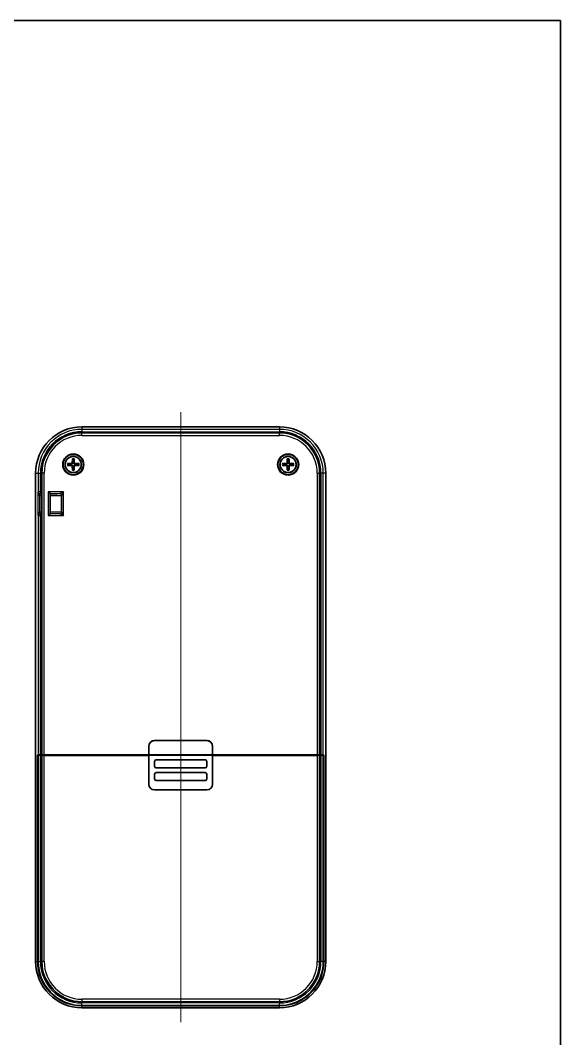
# Model space of a CAD drawing. Header units: millimetres. Extents: x 0 to 2180, y 0 to 422.
# Drawn here: x 894.5 to 987.5, y 105.8 to 281 of the extents above; entities that cross this region are included whole.
import ezdxf

# ---------------------------------------------------------------- set-up
doc = ezdxf.new("R2010")
doc.units = ezdxf.units.MM
doc.header["$LTSCALE"] = 1.5
for name, color, linetype, lineweight in [('Border (ISO)', 7, 'Continuous', 35), ('Visible (ISO)', 7, 'Continuous', 35), ('Visible Narrow (ISO)', 7, 'Continuous', 25)]:
    doc.layers.add(name, color=color, linetype=linetype, lineweight=lineweight)
doc.layers.add('Centerline (ISO)', color=7, linetype='Continuous', lineweight=18, true_color=0x80ffff)

# ---------------------------------------------------------------- blocks, each defined once
blk = doc.blocks.new('図面枠 tk図枠')
at = {"layer": 'Border (ISO)'}
for p, q in [((14.5, 289), (405.5, 289)), ((405.5, 289), (405.5, 8))]:
    blk.add_line(p, q, dxfattribs=at)

msp = doc.modelspace()

# ---------------------------------------------------------------- linework, layer by layer
at = {"layer": 'Centerline (ISO)', "linetype": 'Continuous'}
msp.add_line((922.0656, 213.5565), (922.0656, 108.5884), dxfattribs=at)
at = {"layer": 'Visible (ISO)'}
for p, q in [((905.0656, 211.0567), (939.0656, 211.0567)), ((939.0656, 210.0338), (905.0656, 210.0338)), ((903.4195, 205.5004), (903.4788, 205.1106)), ((903.6525, 205.1106), (903.7118, 205.5004)), ((940.4195, 205.5004), (940.4788, 205.1106)), ((940.6525, 205.1106), (940.7118, 205.5004)), ((903.026, 204.6578), (902.6362, 204.7171)), ((902.6362, 204.4248), (903.026, 204.4841)), ((903.4788, 204.0313), (903.4195, 203.6415)), ((903.7118, 203.6415), (903.6525, 204.0313)), ((904.4951, 204.7171), (904.1053, 204.6578)), ((904.1053, 204.4841), (904.4951, 204.4248)), ((940.026, 204.6578), (939.6362, 204.7171)), ((939.6362, 204.4248), (940.026, 204.4841)), ((940.4788, 204.0313), (940.4195, 203.6415)), ((940.7118, 203.6415), (940.6525, 204.0313)), ((941.4951, 204.7171), (941.1053, 204.6578)), ((941.1053, 204.4841), (941.4951, 204.4248)), ((897.0799, 119.071), (897.0799, 203.071)), ((898.1028, 203.071), (898.1028, 199.8656)), ((946.0285, 154.5989), (946.0285, 203.071)), ((947.0514, 203.071), (947.0514, 119.071)), ((898.1028, 199.8656), (898.1028, 199.8655)), ((898.1138, 199.8576), (898.1138, 195.7843)), ((899.2683, 199.8684), (899.5682, 199.5684)), ((899.5682, 199.5684), (899.5814, 199.5553)), ((899.5814, 196.0867), (899.5814, 199.5553)), ((898.1028, 195.7765), (898.1028, 195.7763)), ((898.1028, 195.7763), (898.1028, 154.5989)), ((899.5682, 196.0736), (899.2683, 195.7736)), ((899.5682, 196.0736), (899.5814, 196.0867)), ((916.563, 154.6146), (916.563, 156.071)), ((916.5656, 154.612), (916.5656, 156.071)), ((917.5656, 157.0736), (926.5656, 157.0736)), ((917.5656, 157.071), (926.5656, 157.071)), ((927.5656, 156.071), (927.5656, 154.612)), ((927.5683, 156.071), (927.5683, 154.6146)), ((897.4149, 154.571), (897.5131, 154.5955)), ((897.4149, 154.571), (897.4183, 154.571)), ((897.4149, 119.071), (897.4149, 154.571)), ((897.5131, 154.5473), (897.4183, 154.571)), ((897.4183, 154.571), (897.4183, 119.071)), ((898.6008, 154.571), (897.4183, 154.571)), ((897.9129, 154.5989), (898.1028, 154.5989)), ((898.1028, 154.5439), (897.9129, 154.5439)), ((898.1028, 154.5989), (898.1522, 154.6112)), ((898.1522, 154.5316), (898.1028, 154.5439)), ((898.1028, 154.5439), (898.1028, 119.071)), ((898.5519, 154.6146), (916.563, 154.6146)), ((916.563, 154.5282), (898.5519, 154.5282)), ((898.6008, 154.571), (898.6974, 154.571)), ((898.6537, 154.5577), (898.6008, 154.571)), ((898.7536, 154.585), (898.6974, 154.571)), ((898.6974, 154.571), (898.6974, 154.5563)), ((899.0535, 154.5875), (899.0631, 154.5875)), ((899.0631, 154.5544), (899.0535, 154.5544)), ((899.3056, 154.542), (899.263, 154.5527)), ((899.4055, 154.6007), (899.3629, 154.5901)), ((899.7054, 154.6033), (901.5656, 154.6033)), ((902.0656, 154.5387), (899.7054, 154.5387)), ((901.5656, 154.6033), (901.5656, 154.605)), ((901.5656, 154.605), (904.5656, 154.605)), ((901.5656, 154.5387), (901.5656, 154.6033)), ((902.0656, 154.605), (902.0656, 154.5387)), ((904.0656, 154.5387), (902.0656, 154.5387)), ((904.0656, 154.5387), (904.0656, 154.605)), ((919.0656, 154.5387), (904.0656, 154.5387)), ((904.5656, 154.605), (904.5656, 154.6033)), ((904.5656, 154.6033), (907.5569, 154.6033)), ((904.5656, 154.6033), (904.5656, 154.5387)), ((907.5569, 154.6033), (907.5656, 154.5945)), ((907.5569, 154.5387), (907.5569, 154.6033)), ((907.5656, 154.5945), (918.5656, 154.5945)), ((907.5656, 154.5387), (907.5656, 154.5945)), ((916.5656, 154.612), (916.563, 154.6146)), ((916.563, 154.5282), (916.5656, 154.5308)), ((916.563, 149.571), (916.563, 154.5282)), ((927.5656, 154.612), (916.5656, 154.612)), ((916.5656, 154.5308), (927.5656, 154.5308)), ((916.5656, 149.571), (916.5656, 154.5308)), ((918.5656, 154.5945), (918.5656, 154.6002)), ((918.5656, 154.6002), (925.5656, 154.6002)), ((918.5656, 154.5387), (918.5656, 154.5945)), ((919.0656, 154.5387), (919.0753, 154.5483)), ((925.056, 154.5483), (925.0656, 154.5387)), ((940.0656, 154.5387), (925.0656, 154.5387)), ((925.5656, 154.6002), (925.5656, 154.5945)), ((925.5656, 154.5945), (925.5656, 154.5387)), ((925.5656, 154.5945), (936.5656, 154.5945)), ((927.5683, 154.6146), (927.5656, 154.612)), ((927.5656, 154.5308), (927.5656, 149.571)), ((927.5656, 154.5308), (927.5683, 154.5282)), ((927.5683, 154.6146), (945.5794, 154.6146)), ((945.5794, 154.5282), (927.5683, 154.5282)), ((927.5683, 154.5282), (927.5683, 149.571)), ((936.5744, 154.6033), (936.5656, 154.5945)), ((936.5656, 154.5945), (936.5656, 154.5387)), ((936.5744, 154.6033), (936.5744, 154.5387)), ((936.5744, 154.6033), (939.5656, 154.6033)), ((939.5656, 154.6033), (939.5656, 154.605)), ((939.5656, 154.605), (942.5656, 154.605)), ((939.5656, 154.5387), (939.5656, 154.6033)), ((940.0656, 154.605), (940.0656, 154.5387)), ((942.0656, 154.5387), (940.0656, 154.5387)), ((942.0656, 154.5387), (942.0656, 154.605)), ((944.4259, 154.5387), (942.0656, 154.5387)), ((942.5656, 154.605), (942.5656, 154.6033)), ((942.5656, 154.6033), (944.4259, 154.6033)), ((942.5656, 154.6033), (942.5656, 154.5387)), ((944.7258, 154.6007), (944.7684, 154.5901)), ((944.8683, 154.5527), (944.8257, 154.542)), ((945.0682, 154.5875), (945.0778, 154.5875)), ((945.0778, 154.5544), (945.0682, 154.5544)), ((945.3777, 154.585), (945.4339, 154.571)), ((945.4339, 154.571), (945.5305, 154.571)), ((945.4339, 154.5563), (945.4339, 154.571)), ((945.5305, 154.571), (945.4776, 154.5577)), ((946.713, 154.571), (945.5305, 154.571)), ((945.9791, 154.6112), (946.0285, 154.5989)), ((946.0285, 154.5439), (945.9791, 154.5316)), ((946.0285, 154.5989), (946.2184, 154.5989)), ((946.2184, 154.5439), (946.0285, 154.5439)), ((946.0285, 119.071), (946.0285, 154.5439)), ((946.6182, 154.5955), (946.7164, 154.571)), ((946.713, 154.571), (946.6182, 154.5473)), ((946.713, 154.571), (946.7164, 154.571)), ((946.713, 119.071), (946.713, 154.571)), ((946.7164, 154.571), (946.7164, 119.071)), ((917.5656, 152.671), (917.5656, 153.471)), ((917.5683, 153.471), (917.5683, 152.671)), ((917.8656, 153.771), (926.2656, 153.771)), ((926.2656, 153.7683), (917.8656, 153.7683)), ((926.563, 152.671), (926.563, 153.471)), ((926.5656, 153.471), (926.5656, 152.671)), ((917.5656, 150.471), (917.5656, 151.271)), ((917.5683, 151.271), (917.5683, 150.471)), ((917.8656, 152.3736), (926.2656, 152.3736)), ((926.2656, 152.371), (917.8656, 152.371)), ((917.8656, 151.571), (926.2656, 151.571)), ((926.2656, 151.5683), (917.8656, 151.5683)), ((926.563, 150.471), (926.563, 151.271)), ((926.5656, 151.271), (926.5656, 150.471)), ((917.8656, 150.1736), (926.2656, 150.1736)), ((926.2656, 150.171), (917.8656, 150.171)), ((926.5656, 148.571), (917.5656, 148.571)), ((926.5656, 148.5683), (917.5656, 148.5683)), ((905.0656, 112.1081), (939.0656, 112.1081)), ((905.0656, 111.4237), (939.0656, 111.4237)), ((939.0656, 111.4202), (905.0656, 111.4202)), ((916.6794, 111.0852), (905.0656, 111.0852)), ((916.6824, 111.0884), (927.4489, 111.0884)), ((939.0656, 111.0852), (927.4519, 111.0852))]:
    msp.add_line(p, q, dxfattribs=at)
for centre, radius in [((903.5656, 204.571), 1.8207), ((903.5656, 204.571), 1.75), ((903.5656, 204.571), 1.4), ((903.5656, 204.571), 1.3741), ((940.5656, 204.571), 1.8207), ((940.5656, 204.571), 1.75), ((940.5656, 204.571), 1.4), ((940.5656, 204.571), 1.3741)]:
    msp.add_circle(centre, radius, dxfattribs=at)
for centre, radius, start, end in [((905.0656, 203.071), 7.9858, 90, 180), ((939.0656, 203.071), 7.9858, 0, 90), ((905.0656, 203.071), 6.9629, 90, 180), ((939.0656, 203.071), 6.9629, 0, 90), ((903.5656, 204.571), 0.5466, 80.855984, 99.144016), ((940.5656, 204.571), 0.5466, 80.855984, 99.144016), ((903.5656, 204.571), 0.5466, 170.855984, 189.144016), ((903.5656, 204.571), 0.5466, 260.855984, 279.144016), ((903.5656, 204.571), 0.5466, 350.855984, 9.144016), ((940.5656, 204.571), 0.5466, 170.855984, 189.144016), ((940.5656, 204.571), 0.5466, 260.855984, 279.144016), ((940.5656, 204.571), 0.5466, 350.855984, 9.144016), ((917.5656, 156.071), 1.0026, 90, 180), ((917.5656, 156.071), 1, 90, 180), ((926.5656, 156.071), 1.0026, 0, 90), ((926.5656, 156.071), 1, 0, 90), ((917.8656, 153.471), 0.3, 90, 180), ((917.8656, 152.671), 0.3, 180, 270), ((917.8656, 153.471), 0.2974, 90, 180), ((917.8656, 152.671), 0.2974, 180, 270), ((926.2656, 153.471), 0.3, 0, 90), ((926.2656, 153.471), 0.2974, 0, 90), ((926.2656, 152.671), 0.2974, 270, 0), ((926.2656, 152.671), 0.3, 270, 0), ((917.8656, 151.271), 0.3, 90, 180), ((917.8656, 151.271), 0.2974, 90, 180), ((926.2656, 151.271), 0.3, 0, 90), ((926.2656, 151.271), 0.2974, 0, 90), ((917.5656, 149.571), 1.0026, 180, 270), ((917.5656, 149.571), 1, 180, 270), ((917.8656, 150.471), 0.3, 180, 270), ((917.8656, 150.471), 0.2974, 180, 270), ((926.2656, 150.471), 0.2974, 270, 0), ((926.2656, 150.471), 0.3, 270, 0), ((926.5656, 149.571), 1.0026, 270, 0), ((926.5656, 149.571), 1, 270, 0), ((905.0656, 119.071), 7.9858, 180, 270), ((905.0656, 119.071), 7.6508, 180, 270), ((905.0656, 119.071), 7.6473, 180, 270), ((905.0656, 119.071), 6.9629, 180, 270), ((939.0656, 119.071), 7.6508, 270, 0), ((939.0656, 119.071), 7.9858, 270, 0), ((939.0656, 119.071), 7.6473, 270, 0), ((939.0656, 119.071), 6.9629, 270, 0), ((916.6794, 111.4852), 0.4, 270, 277.306802), ((927.4519, 111.4852), 0.4, 262.693198, 270)]:
    msp.add_arc(centre, radius, start, end, dxfattribs=at)
for centre, major_axis, ratio, start_param, end_param in [((903.9077, 204.5622), (-0.153, -5.9882), 0.08715574, 4.54604059, 4.66227573), ((903.2236, 204.5622), (-0.153, 5.9882), 0.08715574, 4.76250223, 4.87873737), ((940.9077, 204.5622), (-0.153, -5.9882), 0.08715574, 4.54604059, 4.66227573), ((940.2236, 204.5622), (-0.153, 5.9882), 0.08715574, 4.76250223, 4.87873737), ((903.5744, 204.2289), (-5.9882, -0.153), 0.08715574, 4.76250223, 4.87873737), ((903.5744, 204.913), (5.9882, -0.153), 0.08715574, 4.54604059, 4.66227573), ((903.9077, 204.5797), (0.153, -5.9882), 0.08715574, 4.76250223, 4.87873737), ((903.2236, 204.5797), (0.153, 5.9882), 0.08715574, 4.54604059, 4.66227573), ((903.5569, 204.2289), (-5.9882, 0.153), 0.08715574, 4.54604059, 4.66227573), ((903.5569, 204.913), (5.9882, 0.153), 0.08715574, 4.76250223, 4.87873737), ((940.5744, 204.2289), (-5.9882, -0.153), 0.08715574, 4.76250223, 4.87873737), ((940.5744, 204.913), (5.9882, -0.153), 0.08715574, 4.54604059, 4.66227573), ((940.9077, 204.5797), (0.153, -5.9882), 0.08715574, 4.76250223, 4.87873737), ((940.2236, 204.5797), (0.153, 5.9882), 0.08715574, 4.54604059, 4.66227573), ((940.5569, 204.2289), (-5.9882, 0.153), 0.08715574, 4.54604059, 4.66227573), ((940.5569, 204.913), (5.9882, 0.153), 0.08715574, 4.76250223, 4.87873737), ((898.3925, 199.8631), (-0.0338, 0.2982), 0.9647401, 1.45375727, 1.7304138), ((898.4138, 199.8681), (-0.1899, -0.2407), 0.9647401, 5.36310843, 5.39801501), ((898.3925, 195.7789), (0.0338, 0.2982), 0.9647401, 1.41117885, 1.68783539), ((898.4138, 195.7738), (0.1899, -0.2407), 0.9647401, 4.02676295, 4.06166953), ((897.9129, 154.5954), (0.4, 0), 0.00872687, 1.57079633, 3.10668608), ((897.9129, 154.5474), (-0.4, 0), 0.00872687, 0.03490657, 1.57079633), ((898.5519, 154.6111), (0.4, 0), 0.00872687, 1.57079633, 3.10668608), ((898.5519, 154.5317), (-0.4, 0), 0.00872687, 0.03490657, 1.57079633), ((899.0535, 154.5579), (0.4, 0), 0.00872687, 3.17649924, 4.71238898), ((899.0535, 154.5849), (0.3, 0), 0.00872687, 1.57079633, 3.10668609), ((899.0631, 154.5902), (0.3, 0), 0.00872687, 4.71238898, 6.24827873), ((899.0631, 154.5526), (0.2, 0), 0.00872687, 0.03490658, 1.57079633), ((899.7054, 154.5422), (0.4, 0), 0.00872687, 3.17649923, 4.71238898), ((899.7054, 154.6006), (0.3, 0), 0.00872687, 1.57079633, 3.10668609), ((919.0752, 154.8483), (0, -0.3), 0.00872687, 0.00872665, 0.59708169), ((925.0561, 154.8483), (0, 0.3), 0.00872687, 2.54451096, 3.132866), ((944.4259, 154.6006), (0.3, 0), 0.00872687, 0.03490658, 1.57079633), ((944.4259, 154.5422), (0.4, 0), 0.00872687, 4.71238898, 6.24827872), ((945.0682, 154.5902), (0.3, 0), 0.00872687, 3.17649924, 4.71238898), ((945.0682, 154.5526), (0.2, 0), 0.00872687, 1.57079633, 3.10668605), ((945.0778, 154.5849), (0.3, 0), 0.00872687, 0.03490658, 1.57079633), ((945.0778, 154.5579), (0.4, 0), 0.00872687, 4.71238898, 6.24827871), ((945.5794, 154.6111), (0.4, 0), 0.00872687, 0.03490659, 1.57079633), ((945.5794, 154.5317), (-0.4, 0), 0.00872687, 1.57079633, 3.10668607), ((946.2184, 154.5954), (0.4, 0), 0.00872687, 0.03490659, 1.57079633), ((946.2184, 154.5474), (-0.4, 0), 0.00872687, 1.57079633, 3.10668607)]:
    msp.add_ellipse(centre, major_axis=major_axis, ratio=ratio, start_param=start_param, end_param=end_param, dxfattribs=at)
for points, knots in [([(903.4195, 205.5004), (903.4191, 205.5033), (903.4187, 205.5076), (903.4181, 205.5174), (903.4178, 205.5251), (903.4177, 205.5394), (903.4178, 205.5486), (903.418, 205.5597), (903.4182, 205.5633), (903.4183, 205.5669)], [0.02124908174, 0.02124908174, 0.02124908174, 0.02124908174, 0.02311179444, 0.02311179444, 0.02541867678, 0.02541867678, 0.02775710618, 0.02775710618, 0.02876334511, 0.02876334511, 0.02876334511, 0.02876334511]), ([(903.713, 205.5669), (903.7131, 205.5633), (903.7133, 205.5597), (903.7135, 205.5486), (903.7136, 205.5394), (903.7135, 205.5251), (903.7132, 205.5174), (903.7126, 205.5076), (903.7122, 205.5033), (903.7118, 205.5004)], [0.00830209589, 0.00830209589, 0.00830209589, 0.00830209589, 0.00930833482, 0.00930833482, 0.01164676423, 0.01164676423, 0.01395364656, 0.01395364656, 0.01581635927, 0.01581635927, 0.01581635927, 0.01581635927]), ([(940.4195, 205.5004), (940.4191, 205.5033), (940.4187, 205.5076), (940.4181, 205.5174), (940.4178, 205.5251), (940.4177, 205.5394), (940.4178, 205.5486), (940.418, 205.5597), (940.4182, 205.5633), (940.4183, 205.5669)], [0.02124908174, 0.02124908174, 0.02124908174, 0.02124908174, 0.02311179444, 0.02311179444, 0.02541867678, 0.02541867678, 0.02775710618, 0.02775710618, 0.02876334511, 0.02876334511, 0.02876334511, 0.02876334511]), ([(940.713, 205.5669), (940.7131, 205.5633), (940.7133, 205.5597), (940.7135, 205.5486), (940.7136, 205.5394), (940.7135, 205.5251), (940.7132, 205.5174), (940.7126, 205.5076), (940.7122, 205.5033), (940.7118, 205.5004)], [0.00830209589, 0.00830209589, 0.00830209589, 0.00830209589, 0.00930833482, 0.00930833482, 0.01164676423, 0.01164676423, 0.01395364656, 0.01395364656, 0.01581635927, 0.01581635927, 0.01581635927, 0.01581635927]), ([(902.5697, 204.7183), (902.5733, 204.7185), (902.5769, 204.7186), (902.5881, 204.7189), (902.5972, 204.7189), (902.6115, 204.7188), (902.6192, 204.7185), (902.629, 204.7179), (902.6333, 204.7175), (902.6362, 204.7171)], [0.00830209589, 0.00830209589, 0.00830209589, 0.00830209589, 0.00930833482, 0.00930833482, 0.01164676423, 0.01164676423, 0.01395364656, 0.01395364656, 0.01581635927, 0.01581635927, 0.01581635927, 0.01581635927]), ([(902.6362, 204.4248), (902.6333, 204.4244), (902.629, 204.424), (902.6192, 204.4234), (902.6115, 204.4231), (902.5972, 204.423), (902.5881, 204.4231), (902.5769, 204.4234), (902.5733, 204.4235), (902.5697, 204.4236)], [0.02124908174, 0.02124908174, 0.02124908174, 0.02124908174, 0.02311179444, 0.02311179444, 0.02541867678, 0.02541867678, 0.02775710618, 0.02775710618, 0.02876334511, 0.02876334511, 0.02876334511, 0.02876334511]), ([(903.3941, 204.8755), (903.3936, 204.8584), (903.3896, 204.8403), (903.3748, 204.8071), (903.3639, 204.792), (903.3391, 204.7684), (903.3235, 204.7583), (903.2919, 204.746), (903.2762, 204.743), (903.2611, 204.7425)], [0, 0, 0, 0, 0.0051371192, 0.0051371192, 0.0102742384, 0.0102742384, 0.0154127759, 0.0154127759, 0.0198590478, 0.0198590478, 0.0198590478, 0.0198590478]), ([(903.2611, 204.3994), (903.2782, 204.3989), (903.2964, 204.3949), (903.3296, 204.3801), (903.3446, 204.3692), (903.3682, 204.3444), (903.3783, 204.3288), (903.3906, 204.2972), (903.3936, 204.2815), (903.3941, 204.2664)], [0, 0, 0, 0, 0.0051373014, 0.0051373014, 0.0102746029, 0.0102746029, 0.0154129582, 0.0154129582, 0.0198590482, 0.0198590482, 0.0198590482, 0.0198590482]), ([(903.4836, 204.8732), (903.484, 204.8504), (903.4808, 204.827), (903.47, 204.7906), (903.4631, 204.774), (903.4448, 204.7427), (903.4334, 204.7279), (903.4087, 204.7033), (903.3939, 204.6918), (903.3626, 204.6735), (903.346, 204.6666), (903.3096, 204.6559), (903.2862, 204.6526), (903.2634, 204.653)], [0.1002124864, 0.1002124864, 0.1002124864, 0.1002124864, 0.1073310345, 0.1073310345, 0.1125614194, 0.1125614194, 0.1177918042, 0.1177918042, 0.1230221891, 0.1230221891, 0.128252574, 0.128252574, 0.1353711221, 0.1353711221, 0.1353711221, 0.1353711221]), ([(903.2634, 204.4889), (903.2862, 204.4893), (903.3096, 204.4861), (903.346, 204.4753), (903.3626, 204.4685), (903.3939, 204.4501), (903.4087, 204.4387), (903.4334, 204.414), (903.4448, 204.3992), (903.4631, 204.3679), (903.47, 204.3513), (903.4808, 204.3149), (903.484, 204.2916), (903.4836, 204.2687)], [0.1002124864, 0.1002124864, 0.1002124864, 0.1002124864, 0.1073310345, 0.1073310345, 0.1125614194, 0.1125614194, 0.1177918042, 0.1177918042, 0.1230221891, 0.1230221891, 0.128252574, 0.128252574, 0.1353711221, 0.1353711221, 0.1353711221, 0.1353711221]), ([(903.4183, 203.575), (903.4182, 203.5786), (903.418, 203.5822), (903.4178, 203.5934), (903.4177, 203.6025), (903.4178, 203.6169), (903.4181, 203.6245), (903.4187, 203.6343), (903.4191, 203.6386), (903.4195, 203.6415)], [0.00830209589, 0.00830209589, 0.00830209589, 0.00830209589, 0.00930833482, 0.00930833482, 0.01164676423, 0.01164676423, 0.01395364656, 0.01395364656, 0.01581635927, 0.01581635927, 0.01581635927, 0.01581635927]), ([(903.8679, 204.653), (903.8451, 204.6526), (903.8217, 204.6559), (903.7853, 204.6666), (903.7687, 204.6735), (903.7374, 204.6918), (903.7226, 204.7033), (903.6979, 204.7279), (903.6865, 204.7427), (903.6682, 204.774), (903.6613, 204.7906), (903.6505, 204.827), (903.6473, 204.8504), (903.6477, 204.8732)], [0.1002124864, 0.1002124864, 0.1002124864, 0.1002124864, 0.1073310345, 0.1073310345, 0.1125614194, 0.1125614194, 0.1177918042, 0.1177918042, 0.1230221891, 0.1230221891, 0.128252574, 0.128252574, 0.1353711221, 0.1353711221, 0.1353711221, 0.1353711221]), ([(903.6477, 204.2687), (903.6473, 204.2916), (903.6505, 204.3149), (903.6613, 204.3513), (903.6682, 204.3679), (903.6865, 204.3992), (903.6979, 204.414), (903.7226, 204.4387), (903.7374, 204.4501), (903.7687, 204.4685), (903.7853, 204.4753), (903.8217, 204.4861), (903.8451, 204.4893), (903.8679, 204.4889)], [0.1002124864, 0.1002124864, 0.1002124864, 0.1002124864, 0.1073310345, 0.1073310345, 0.1125614194, 0.1125614194, 0.1177918042, 0.1177918042, 0.1230221891, 0.1230221891, 0.128252574, 0.128252574, 0.1353711221, 0.1353711221, 0.1353711221, 0.1353711221]), ([(903.7118, 203.6415), (903.7122, 203.6386), (903.7126, 203.6343), (903.7132, 203.6245), (903.7135, 203.6169), (903.7136, 203.6025), (903.7135, 203.5934), (903.7133, 203.5822), (903.7131, 203.5786), (903.713, 203.575)], [0.02124908174, 0.02124908174, 0.02124908174, 0.02124908174, 0.02311179444, 0.02311179444, 0.02541867678, 0.02541867678, 0.02775710618, 0.02775710618, 0.02876334511, 0.02876334511, 0.02876334511, 0.02876334511]), ([(903.8702, 204.7425), (903.8531, 204.743), (903.8349, 204.747), (903.8017, 204.7618), (903.7867, 204.7727), (903.7631, 204.7975), (903.753, 204.8131), (903.7407, 204.8448), (903.7377, 204.8605), (903.7372, 204.8755)], [0, 0, 0, 0, 0.0051373014, 0.0051373014, 0.0102746029, 0.0102746029, 0.0154129582, 0.0154129582, 0.0198590482, 0.0198590482, 0.0198590482, 0.0198590482]), ([(903.7372, 204.2664), (903.7377, 204.2835), (903.7417, 204.3017), (903.7565, 204.3349), (903.7674, 204.3499), (903.7922, 204.3735), (903.8078, 204.3836), (903.8394, 204.3959), (903.8551, 204.3989), (903.8702, 204.3994)], [0, 0, 0, 0, 0.0051371192, 0.0051371192, 0.0102742384, 0.0102742384, 0.0154127759, 0.0154127759, 0.0198590478, 0.0198590478, 0.0198590478, 0.0198590478]), ([(904.4951, 204.7171), (904.498, 204.7175), (904.5023, 204.7179), (904.5121, 204.7185), (904.5198, 204.7188), (904.5341, 204.7189), (904.5432, 204.7189), (904.5544, 204.7186), (904.558, 204.7185), (904.5616, 204.7183)], [0.02124908174, 0.02124908174, 0.02124908174, 0.02124908174, 0.02311179444, 0.02311179444, 0.02541867678, 0.02541867678, 0.02775710618, 0.02775710618, 0.02876334511, 0.02876334511, 0.02876334511, 0.02876334511]), ([(904.5616, 204.4236), (904.558, 204.4235), (904.5544, 204.4234), (904.5432, 204.4231), (904.5341, 204.423), (904.5198, 204.4231), (904.5121, 204.4234), (904.5023, 204.424), (904.498, 204.4244), (904.4951, 204.4248)], [0.00830209589, 0.00830209589, 0.00830209589, 0.00830209589, 0.00930833482, 0.00930833482, 0.01164676423, 0.01164676423, 0.01395364656, 0.01395364656, 0.01581635927, 0.01581635927, 0.01581635927, 0.01581635927]), ([(939.5697, 204.7183), (939.5733, 204.7185), (939.5769, 204.7186), (939.5881, 204.7189), (939.5972, 204.7189), (939.6115, 204.7188), (939.6192, 204.7185), (939.629, 204.7179), (939.6333, 204.7175), (939.6362, 204.7171)], [0.00830209589, 0.00830209589, 0.00830209589, 0.00830209589, 0.00930833482, 0.00930833482, 0.01164676423, 0.01164676423, 0.01395364656, 0.01395364656, 0.01581635927, 0.01581635927, 0.01581635927, 0.01581635927]), ([(939.6362, 204.4248), (939.6333, 204.4244), (939.629, 204.424), (939.6192, 204.4234), (939.6115, 204.4231), (939.5972, 204.423), (939.5881, 204.4231), (939.5769, 204.4234), (939.5733, 204.4235), (939.5697, 204.4236)], [0.02124908174, 0.02124908174, 0.02124908174, 0.02124908174, 0.02311179444, 0.02311179444, 0.02541867678, 0.02541867678, 0.02775710618, 0.02775710618, 0.02876334511, 0.02876334511, 0.02876334511, 0.02876334511]), ([(940.3941, 204.8755), (940.3936, 204.8584), (940.3896, 204.8403), (940.3748, 204.8071), (940.3639, 204.792), (940.3391, 204.7684), (940.3235, 204.7583), (940.2919, 204.746), (940.2762, 204.743), (940.2611, 204.7425)], [0, 0, 0, 0, 0.0051371192, 0.0051371192, 0.0102742384, 0.0102742384, 0.0154127759, 0.0154127759, 0.0198590478, 0.0198590478, 0.0198590478, 0.0198590478]), ([(940.2611, 204.3994), (940.2782, 204.3989), (940.2964, 204.3949), (940.3296, 204.3801), (940.3446, 204.3692), (940.3682, 204.3444), (940.3783, 204.3288), (940.3906, 204.2972), (940.3936, 204.2815), (940.3941, 204.2664)], [0, 0, 0, 0, 0.0051373014, 0.0051373014, 0.0102746029, 0.0102746029, 0.0154129582, 0.0154129582, 0.0198590482, 0.0198590482, 0.0198590482, 0.0198590482]), ([(940.4836, 204.8732), (940.484, 204.8504), (940.4808, 204.827), (940.47, 204.7906), (940.4631, 204.774), (940.4448, 204.7427), (940.4334, 204.7279), (940.4087, 204.7033), (940.3939, 204.6918), (940.3626, 204.6735), (940.346, 204.6666), (940.3096, 204.6559), (940.2862, 204.6526), (940.2634, 204.653)], [0.1002124864, 0.1002124864, 0.1002124864, 0.1002124864, 0.1073310345, 0.1073310345, 0.1125614194, 0.1125614194, 0.1177918042, 0.1177918042, 0.1230221891, 0.1230221891, 0.128252574, 0.128252574, 0.1353711221, 0.1353711221, 0.1353711221, 0.1353711221]), ([(940.2634, 204.4889), (940.2862, 204.4893), (940.3096, 204.4861), (940.346, 204.4753), (940.3626, 204.4685), (940.3939, 204.4501), (940.4087, 204.4387), (940.4334, 204.414), (940.4448, 204.3992), (940.4631, 204.3679), (940.47, 204.3513), (940.4808, 204.3149), (940.484, 204.2916), (940.4836, 204.2687)], [0.1002124864, 0.1002124864, 0.1002124864, 0.1002124864, 0.1073310345, 0.1073310345, 0.1125614194, 0.1125614194, 0.1177918042, 0.1177918042, 0.1230221891, 0.1230221891, 0.128252574, 0.128252574, 0.1353711221, 0.1353711221, 0.1353711221, 0.1353711221]), ([(940.4183, 203.575), (940.4182, 203.5786), (940.418, 203.5822), (940.4178, 203.5934), (940.4177, 203.6025), (940.4178, 203.6169), (940.4181, 203.6245), (940.4187, 203.6343), (940.4191, 203.6386), (940.4195, 203.6415)], [0.00830209589, 0.00830209589, 0.00830209589, 0.00830209589, 0.00930833482, 0.00930833482, 0.01164676423, 0.01164676423, 0.01395364656, 0.01395364656, 0.01581635927, 0.01581635927, 0.01581635927, 0.01581635927]), ([(940.8679, 204.653), (940.8451, 204.6526), (940.8217, 204.6559), (940.7853, 204.6666), (940.7687, 204.6735), (940.7374, 204.6918), (940.7226, 204.7033), (940.6979, 204.7279), (940.6865, 204.7427), (940.6682, 204.774), (940.6613, 204.7906), (940.6505, 204.827), (940.6473, 204.8504), (940.6477, 204.8732)], [0.1002124864, 0.1002124864, 0.1002124864, 0.1002124864, 0.1073310345, 0.1073310345, 0.1125614194, 0.1125614194, 0.1177918042, 0.1177918042, 0.1230221891, 0.1230221891, 0.128252574, 0.128252574, 0.1353711221, 0.1353711221, 0.1353711221, 0.1353711221]), ([(940.6477, 204.2687), (940.6473, 204.2916), (940.6505, 204.3149), (940.6613, 204.3513), (940.6682, 204.3679), (940.6865, 204.3992), (940.6979, 204.414), (940.7226, 204.4387), (940.7374, 204.4501), (940.7687, 204.4685), (940.7853, 204.4753), (940.8217, 204.4861), (940.8451, 204.4893), (940.8679, 204.4889)], [0.1002124864, 0.1002124864, 0.1002124864, 0.1002124864, 0.1073310345, 0.1073310345, 0.1125614194, 0.1125614194, 0.1177918042, 0.1177918042, 0.1230221891, 0.1230221891, 0.128252574, 0.128252574, 0.1353711221, 0.1353711221, 0.1353711221, 0.1353711221]), ([(940.7118, 203.6415), (940.7122, 203.6386), (940.7126, 203.6343), (940.7132, 203.6245), (940.7135, 203.6169), (940.7136, 203.6025), (940.7135, 203.5934), (940.7133, 203.5822), (940.7131, 203.5786), (940.713, 203.575)], [0.02124908174, 0.02124908174, 0.02124908174, 0.02124908174, 0.02311179444, 0.02311179444, 0.02541867678, 0.02541867678, 0.02775710618, 0.02775710618, 0.02876334511, 0.02876334511, 0.02876334511, 0.02876334511]), ([(940.8702, 204.7425), (940.8531, 204.743), (940.8349, 204.747), (940.8017, 204.7618), (940.7867, 204.7727), (940.7631, 204.7975), (940.753, 204.8131), (940.7407, 204.8448), (940.7377, 204.8605), (940.7372, 204.8755)], [0, 0, 0, 0, 0.0051373014, 0.0051373014, 0.0102746029, 0.0102746029, 0.0154129582, 0.0154129582, 0.0198590482, 0.0198590482, 0.0198590482, 0.0198590482]), ([(940.7372, 204.2664), (940.7377, 204.2835), (940.7417, 204.3017), (940.7565, 204.3349), (940.7674, 204.3499), (940.7922, 204.3735), (940.8078, 204.3836), (940.8394, 204.3959), (940.8551, 204.3989), (940.8702, 204.3994)], [0, 0, 0, 0, 0.0051371192, 0.0051371192, 0.0102742384, 0.0102742384, 0.0154127759, 0.0154127759, 0.0198590478, 0.0198590478, 0.0198590478, 0.0198590478]), ([(941.4951, 204.7171), (941.498, 204.7175), (941.5023, 204.7179), (941.5121, 204.7185), (941.5198, 204.7188), (941.5341, 204.7189), (941.5432, 204.7189), (941.5544, 204.7186), (941.558, 204.7185), (941.5616, 204.7183)], [0.02124908174, 0.02124908174, 0.02124908174, 0.02124908174, 0.02311179444, 0.02311179444, 0.02541867678, 0.02541867678, 0.02775710618, 0.02775710618, 0.02876334511, 0.02876334511, 0.02876334511, 0.02876334511]), ([(941.5616, 204.4236), (941.558, 204.4235), (941.5544, 204.4234), (941.5432, 204.4231), (941.5341, 204.423), (941.5198, 204.4231), (941.5121, 204.4234), (941.5023, 204.424), (941.498, 204.4244), (941.4951, 204.4248)], [0.00830209589, 0.00830209589, 0.00830209589, 0.00830209589, 0.00930833482, 0.00930833482, 0.01164676423, 0.01164676423, 0.01395364656, 0.01395364656, 0.01581635927, 0.01581635927, 0.01581635927, 0.01581635927])]:
    msp.add_open_spline(points, degree=3, knots=knots, dxfattribs=at)
for points, weights in [([(903.4788, 205.1106), (903.4819, 204.9594), (903.4836, 204.8732)], [1, 1.3195424385, 1.60618659867]), ([(903.6477, 204.8732), (903.6494, 204.9594), (903.6525, 205.1106)], [1.60618659867, 1.3195424385, 1]), ([(940.4788, 205.1106), (940.4819, 204.9594), (940.4836, 204.8732)], [1, 1.3195424385, 1.60618659867]), ([(940.6477, 204.8732), (940.6494, 204.9594), (940.6525, 205.1106)], [1.60618659867, 1.3195424385, 1]), ([(903.2634, 204.653), (903.1772, 204.6547), (903.026, 204.6578)], [1.60618659867, 1.3195424385, 1]), ([(903.026, 204.4841), (903.1772, 204.4872), (903.2634, 204.4889)], [1, 1.3195424385, 1.60618659867]), ([(903.4836, 204.2687), (903.4819, 204.1825), (903.4788, 204.0313)], [1.60618659867, 1.3195424385, 1]), ([(903.6525, 204.0313), (903.6494, 204.1825), (903.6477, 204.2687)], [1, 1.3195424385, 1.60618659867]), ([(904.1053, 204.6578), (903.9541, 204.6547), (903.8679, 204.653)], [1, 1.3195424385, 1.60618659867]), ([(903.8679, 204.4889), (903.9541, 204.4872), (904.1053, 204.4841)], [1.60618659867, 1.3195424385, 1]), ([(940.2634, 204.653), (940.1772, 204.6547), (940.026, 204.6578)], [1.60618659867, 1.3195424385, 1]), ([(940.026, 204.4841), (940.1772, 204.4872), (940.2634, 204.4889)], [1, 1.3195424385, 1.60618659867]), ([(940.4836, 204.2687), (940.4819, 204.1825), (940.4788, 204.0313)], [1.60618659867, 1.3195424385, 1]), ([(940.6525, 204.0313), (940.6494, 204.1825), (940.6477, 204.2687)], [1, 1.3195424385, 1.60618659867]), ([(941.1053, 204.6578), (940.9541, 204.6547), (940.8679, 204.653)], [1, 1.3195424385, 1.60618659867]), ([(940.8679, 204.4889), (940.9541, 204.4872), (941.1053, 204.4841)], [1.60618659867, 1.3195424385, 1])]:
    msp.add_rational_spline(points, weights, degree=2, dxfattribs=at)
at = {"layer": 'Visible Narrow (ISO)'}
for p, q in [((905.0656, 211.0567), (905.0656, 211.0565)), ((905.0656, 211.0565), (939.0656, 211.0565)), ((905.0656, 211.0565), (905.0656, 210.6235)), ((905.0656, 210.6235), (905.0656, 210.2237)), ((939.0656, 210.6235), (905.0656, 210.6235)), ((939.0656, 211.0567), (939.0656, 211.0565)), ((939.0656, 211.0565), (939.0656, 210.6235)), ((939.0656, 210.6235), (939.0656, 210.2237)), ((905.0656, 210.2237), (939.0656, 210.2237)), ((905.0656, 209.9844), (905.0656, 210.0338)), ((905.0656, 209.5847), (905.0656, 209.9844)), ((939.0656, 209.9844), (905.0656, 209.9844)), ((905.0656, 209.5847), (939.0656, 209.5847)), ((939.0656, 209.9844), (939.0656, 210.0338)), ((939.0656, 209.5847), (939.0656, 209.9844)), ((903.2611, 204.7425), (903.2634, 204.653)), ((903.2611, 204.3994), (903.2634, 204.4889)), ((903.3941, 204.8755), (903.4836, 204.8732)), ((903.3941, 204.2664), (903.4836, 204.2687)), ((903.7372, 204.8755), (903.6477, 204.8732)), ((903.7372, 204.2664), (903.6477, 204.2687)), ((903.8702, 204.7425), (903.8679, 204.653)), ((903.8702, 204.3994), (903.8679, 204.4889)), ((940.2611, 204.7425), (940.2634, 204.653)), ((940.2611, 204.3994), (940.2634, 204.4889)), ((940.3941, 204.8755), (940.4836, 204.8732)), ((940.3941, 204.2664), (940.4836, 204.2687)), ((940.7372, 204.8755), (940.6477, 204.8732)), ((940.7372, 204.2664), (940.6477, 204.2687)), ((940.8702, 204.7425), (940.8679, 204.653)), ((940.8702, 204.3994), (940.8679, 204.4889)), ((897.0799, 203.071), (897.0801, 203.071)), ((897.0801, 119.071), (897.0801, 203.071)), ((897.0801, 203.071), (897.5131, 203.071)), ((897.5131, 203.071), (897.9129, 203.071)), ((897.5131, 203.071), (897.5131, 199.8673)), ((897.9129, 199.8672), (897.9129, 203.071)), ((898.1522, 203.071), (898.1028, 203.071)), ((898.5519, 203.071), (898.1522, 203.071)), ((898.1522, 203.071), (898.1522, 154.6112)), ((898.5519, 154.6146), (898.5519, 203.071)), ((945.5794, 203.071), (945.9791, 203.071)), ((945.5794, 203.071), (945.5794, 154.6146)), ((945.9791, 154.6112), (945.9791, 203.071)), ((945.9791, 203.071), (946.0285, 203.071)), ((946.6182, 203.071), (946.2184, 203.071)), ((946.2184, 203.071), (946.2184, 154.5989)), ((946.6182, 154.5955), (946.6182, 203.071)), ((947.0512, 203.071), (946.6182, 203.071)), ((947.0514, 203.071), (947.0512, 203.071)), ((947.0512, 203.071), (947.0512, 119.071)), ((897.5131, 199.8673), (897.474, 199.8579)), ((897.474, 199.8579), (897.474, 195.784)), ((898.1028, 199.8656), (897.9129, 199.8672)), ((898.114, 199.8681), (898.1028, 199.8655)), ((898.114, 195.7738), (898.114, 199.8681)), ((899.2683, 199.8684), (899.2683, 195.7736)), ((901.863, 199.8684), (899.2683, 199.8684)), ((901.2631, 199.5684), (901.863, 199.8684)), ((901.863, 199.8684), (901.5631, 199.2684)), ((901.863, 195.7736), (901.863, 199.8684)), ((897.7712, 199.2635), (897.7712, 196.3784)), ((897.792, 199.5629), (897.8103, 199.5673)), ((898.1138, 199.5601), (897.792, 199.5629)), ((897.792, 199.2629), (898.1138, 199.2602)), ((897.9103, 199.5673), (898.1138, 199.5655)), ((899.5682, 196.0736), (899.5682, 199.5684)), ((899.5682, 199.5684), (901.2631, 199.5684)), ((899.5892, 199.5474), (899.5814, 199.5553)), ((899.5892, 199.5474), (899.5814, 199.5474)), ((899.5814, 199.2475), (899.5918, 199.2474)), ((899.5918, 196.3945), (899.5918, 199.2474)), ((901.2631, 199.5684), (901.2568, 199.5621)), ((901.5568, 199.2621), (901.5631, 199.2684)), ((901.5568, 196.3798), (901.5568, 199.2621)), ((901.5631, 199.2684), (901.5631, 196.3735)), ((898.1138, 196.3818), (897.792, 196.379)), ((899.5918, 196.3945), (899.5814, 196.3945)), ((901.5631, 196.3735), (901.5568, 196.3798)), ((901.5631, 196.3735), (901.863, 195.7736)), ((897.474, 195.784), (897.5131, 195.7746)), ((897.5131, 195.7746), (897.5131, 154.5955)), ((897.792, 196.079), (898.1138, 196.0818)), ((897.8103, 196.0746), (897.792, 196.079)), ((898.1138, 196.0764), (897.9103, 196.0747)), ((897.9103, 196.0747), (897.9129, 195.7747)), ((897.9129, 195.7747), (898.1028, 195.7763)), ((897.9129, 154.5989), (897.9129, 195.7747)), ((898.1028, 195.7765), (898.114, 195.7738)), ((899.2683, 195.7736), (901.863, 195.7736)), ((901.2631, 196.0736), (899.5682, 196.0736)), ((899.5814, 196.0945), (899.5892, 196.0945)), ((899.5814, 196.0867), (899.5892, 196.0945)), ((901.2568, 196.0798), (901.2631, 196.0736)), ((901.863, 195.7736), (901.2631, 196.0736)), ((916.563, 156.071), (916.5656, 156.071)), ((917.5656, 157.071), (917.5656, 157.0736)), ((926.5656, 157.0736), (926.5656, 157.071)), ((927.5656, 156.071), (927.5683, 156.071)), ((897.5131, 154.5473), (897.5131, 119.071)), ((897.9129, 119.071), (897.9129, 154.5439)), ((898.1522, 154.5316), (898.1522, 119.071)), ((898.5519, 119.071), (898.5519, 154.5282)), ((898.7536, 154.585), (898.7536, 154.5556)), ((899.0535, 154.5544), (899.0535, 154.5875)), ((899.0631, 154.5875), (899.0631, 154.5544)), ((899.3629, 154.5404), (899.3629, 154.5901)), ((899.4055, 154.6007), (899.4055, 154.5399)), ((899.7054, 154.5387), (899.7054, 154.6033)), ((919.0753, 154.5483), (925.056, 154.5483)), ((944.4259, 154.6033), (944.4259, 154.5387)), ((944.7258, 154.5399), (944.7258, 154.6007)), ((944.7684, 154.5901), (944.7684, 154.5404)), ((945.0682, 154.5544), (945.0682, 154.5875)), ((945.0778, 154.5875), (945.0778, 154.5544)), ((945.3777, 154.5556), (945.3777, 154.585)), ((945.5794, 154.5282), (945.5794, 119.071)), ((945.9791, 119.071), (945.9791, 154.5316)), ((946.2184, 154.5439), (946.2184, 119.071)), ((946.6182, 119.071), (946.6182, 154.5473)), ((917.5656, 153.471), (917.5683, 153.471)), ((917.5683, 152.671), (917.5656, 152.671)), ((917.8656, 153.7683), (917.8656, 153.771)), ((926.2656, 153.771), (926.2656, 153.7683)), ((926.563, 153.471), (926.5656, 153.471)), ((926.5656, 152.671), (926.563, 152.671)), ((917.5656, 151.271), (917.5683, 151.271)), ((917.8656, 152.371), (917.8656, 152.3736)), ((917.8656, 151.5683), (917.8656, 151.571)), ((926.2656, 152.3736), (926.2656, 152.371)), ((926.2656, 151.571), (926.2656, 151.5683)), ((926.563, 151.271), (926.5656, 151.271)), ((916.5656, 149.571), (916.563, 149.571)), ((917.5683, 150.471), (917.5656, 150.471)), ((917.8656, 150.171), (917.8656, 150.1736)), ((926.2656, 150.1736), (926.2656, 150.171)), ((926.5656, 150.471), (926.563, 150.471)), ((927.5683, 149.571), (927.5656, 149.571)), ((917.5656, 148.5683), (917.5656, 148.571)), ((926.5656, 148.571), (926.5656, 148.5683)), ((897.0799, 119.071), (897.0801, 119.071)), ((897.0801, 119.071), (897.4149, 119.071)), ((897.4183, 119.071), (897.5131, 119.071)), ((897.5131, 119.071), (897.9129, 119.071)), ((898.1522, 119.071), (898.1028, 119.071)), ((898.5519, 119.071), (898.1522, 119.071)), ((945.5794, 119.071), (945.9791, 119.071)), ((945.9791, 119.071), (946.0285, 119.071)), ((946.6182, 119.071), (946.2184, 119.071)), ((946.713, 119.071), (946.6182, 119.071)), ((947.0512, 119.071), (946.7164, 119.071)), ((947.0514, 119.071), (947.0512, 119.071)), ((905.0656, 112.5572), (905.0656, 112.1575)), ((939.0656, 112.5572), (905.0656, 112.5572)), ((905.0656, 112.1575), (939.0656, 112.1575)), ((905.0656, 112.1575), (905.0656, 112.1081)), ((939.0656, 112.5572), (939.0656, 112.1575)), ((939.0656, 112.1575), (939.0656, 112.1081)), ((905.0656, 111.5184), (905.0656, 111.9182)), ((939.0656, 111.9182), (905.0656, 111.9182)), ((905.0656, 111.5184), (939.0656, 111.5184)), ((905.0656, 111.4237), (905.0656, 111.5184)), ((905.0656, 111.0854), (905.0656, 111.4202)), ((905.0656, 111.0852), (905.0656, 111.0854)), ((916.6794, 111.0854), (905.0656, 111.0854)), ((916.6824, 111.0884), (916.6794, 111.0854)), ((916.6794, 111.0852), (916.6794, 111.0854)), ((927.4519, 111.0854), (927.4489, 111.0884)), ((927.4519, 111.0854), (927.4519, 111.0852)), ((939.0656, 111.0854), (927.4519, 111.0854)), ((939.0656, 111.5184), (939.0656, 111.9182)), ((939.0656, 111.4237), (939.0656, 111.5184)), ((939.0656, 111.0854), (939.0656, 111.4202)), ((939.0656, 111.0852), (939.0656, 111.0854))]:
    msp.add_line(p, q, dxfattribs=at)
for centre, radius, start, end in [((905.0656, 203.071), 7.9855, 90, 180), ((905.0656, 203.071), 7.5525, 90, 180), ((939.0656, 203.071), 7.9855, 0, 90), ((939.0656, 203.071), 7.5525, 0, 90), ((905.0656, 203.071), 7.1528, 90, 180), ((905.0656, 203.071), 6.9135, 90, 180), ((905.0656, 203.071), 6.5137, 90, 180), ((939.0656, 203.071), 7.1528, 0, 90), ((939.0656, 203.071), 6.9135, 0, 90), ((939.0656, 203.071), 6.5137, 0, 90), ((903.5656, 204.571), 1.0068, 81.584237, 98.415763), ((903.5656, 204.571), 0.9409, 81.066002, 98.933998), ((940.5656, 204.571), 1.0068, 81.584237, 98.415763), ((940.5656, 204.571), 0.9409, 81.066002, 98.933998), ((903.5656, 204.571), 1.0068, 171.584237, 188.415763), ((903.5656, 204.571), 0.9409, 171.066002, 188.933998), ((903.5656, 204.571), 1.0068, 261.584237, 278.415763), ((903.5656, 204.571), 0.9409, 261.066002, 278.933998), ((903.5656, 204.571), 0.9409, 351.066002, 8.933998), ((903.5656, 204.571), 1.0068, 351.584237, 8.415763), ((940.5656, 204.571), 1.0068, 171.584237, 188.415763), ((940.5656, 204.571), 0.9409, 171.066002, 188.933998), ((940.5656, 204.571), 1.0068, 261.584237, 278.415763), ((940.5656, 204.571), 0.9409, 261.066002, 278.933998), ((940.5656, 204.571), 0.9409, 351.066002, 8.933998), ((940.5656, 204.571), 1.0068, 351.584237, 8.415763), ((905.0656, 119.071), 7.9855, 180, 270), ((905.0656, 119.071), 7.5525, 180, 270), ((905.0656, 119.071), 7.1528, 180, 270), ((905.0656, 119.071), 6.9135, 180, 270), ((905.0656, 119.071), 6.5137, 180, 270), ((939.0656, 119.071), 7.9855, 270, 0), ((939.0656, 119.071), 6.5137, 270, 0), ((939.0656, 119.071), 6.9135, 270, 0), ((939.0656, 119.071), 7.5525, 270, 0), ((939.0656, 119.071), 7.1528, 270, 0)]:
    msp.add_arc(centre, radius, start, end, dxfattribs=at)
for centre, major_axis, ratio, start_param, end_param in [((897.7739, 199.8579), (-0.2445, 0.1878), 0.93060205, 0.69001142, 2.21717451), ((897.7739, 199.8579), (0.014, -0.595), 0.50367171, 4.70051277, 6.22767587), ((897.9129, 199.8664), (-0.4, 0.0009), 0.00216267, 4.7123937, 6.24828344), ((897.8129, 199.8673), (0.0697, -0.2918), 0.99935606, 4.47793813, 6.03971156), ((897.7686, 199.2635), (0.013, 0.2997), 0.00871838, 4.71276613, 6.27333491), ((897.7974, 199.8629), (-0.589, -0.1171), 0.99904872, 1.33102552, 1.36563586), ((897.7948, 199.8629), (-0.2944, -0.0615), 0.99745958, 1.32137032, 1.35598066), ((897.7894, 199.2629), (0.0026, 0.3), 0.00872621, 4.71246447, 6.27453481), ((897.9103, 199.5664), (-0.1, 0.0009), 0.00865006, 4.71246447, 6.24827884), ((899.5568, 199.5622), (-1.7, 0), 0.00872687, 1.589851, 3.13286601), ((899.5568, 199.2622), (2, 0), 0.00741784, 4.72988302, 6.27445867), ((901.2568, 199.2621), (0.2121, -0.2121), 0.99992385, 0.78543624, 2.35615641), ((901.2631, 199.2684), (0.2121, -0.2121), 0.99992385, 0.78543624, 2.35615641), ((897.7739, 195.784), (0.014, 0.595), 0.50367171, 0.05550944, 1.58267254), ((897.7974, 195.779), (-0.589, 0.1171), 0.99904872, 4.91754945, 4.95215978), ((897.7686, 196.3784), (0.013, -0.2997), 0.00871838, 0.0098504, 1.57041918), ((897.7894, 196.379), (0.0026, -0.3), 0.00872621, 0.00865049, 1.57072083), ((899.5568, 196.3797), (-2, 0), 0.00741784, 3.15031929, 4.69489494), ((901.2568, 196.3798), (-0.2121, -0.2121), 0.99992385, 0.78543624, 2.35615641), ((901.2631, 196.3735), (-0.2121, -0.2121), 0.99992385, 0.78543624, 2.35615641), ((897.7739, 195.784), (0.2445, 0.1878), 0.93060205, 0.92441814, 2.45158124), ((897.9129, 195.7755), (0.4, 0.0009), 0.00216267, 3.17649449, 4.71238425), ((897.7948, 195.779), (-0.2944, 0.0615), 0.99745958, 4.92720465, 4.96181499), ((897.9103, 196.0755), (-0.1, -0.0009), 0.00865006, 0.03490647, 1.57072084), ((899.5568, 196.0797), (1.7, 0), 0.00872687, 0.00872664, 1.55174169), ((916.6794, 111.4852), (-0.2828, 0.2828), 0.99878277, 2.3555855, 2.47949191), ((927.4519, 111.4852), (-0.2828, -0.2828), 0.99878277, 0.66210074, 0.78600715)]:
    msp.add_ellipse(centre, major_axis=major_axis, ratio=ratio, start_param=start_param, end_param=end_param, dxfattribs=at)
for points, knots in [([(897.9103, 199.5673), (897.9103, 199.5676), (897.9103, 199.5757), (897.9106, 199.606), (897.9108, 199.6283), (897.9113, 199.6838), (897.9116, 199.7169), (897.9122, 199.7892), (897.9125, 199.8282), (897.9129, 199.8672)], [0, 0, 0, 0, 0.25, 0.25, 0.5, 0.5, 0.75, 0.75, 1, 1, 1, 1]), ([(899.5892, 199.5474), (899.5898, 199.547), (899.5903, 199.539), (899.5911, 199.5086), (899.5915, 199.4863), (899.592, 199.4309), (899.5922, 199.3977), (899.5922, 199.3255), (899.5921, 199.2864), (899.5918, 199.2474)], [0.000029242, 0.000029242, 0.000029242, 0.000029242, 0.250000304, 0.250000304, 0.500000609, 0.500000609, 0.750000913, 0.750000913, 1.000001218, 1.000001218, 1.000001218, 1.000001218]), ([(899.5892, 196.0945), (899.5898, 196.0949), (899.5903, 196.103), (899.5911, 196.1333), (899.5914, 196.1556), (899.5918, 196.2111), (899.5919, 196.2442), (899.592, 196.3165), (899.592, 196.3555), (899.5918, 196.3945)], [0, 0, 0, 0, 0.39052357, 0.39052357, 0.78104715, 0.78104715, 1.17157072, 1.17157072, 1.56209429, 1.56209429, 1.56209429, 1.56209429]), ([(897.8103, 196.0746), (897.7713, 196.0743), (897.7324, 196.0662), (897.6605, 196.0358), (897.6275, 196.0135), (897.5726, 195.9581), (897.5506, 195.9249), (897.5209, 195.8527), (897.5131, 195.8137), (897.5131, 195.7746)], [0, 0, 0, 0, 0.25, 0.25, 0.5, 0.5, 0.75, 0.75, 1, 1, 1, 1])]:
    msp.add_open_spline(points, degree=3, knots=knots, dxfattribs=at)

# ---------------------------------------------------------------- block references
msp.add_blockref('図面枠 tk図枠', (582, -8))

doc.saveas('drawing.dxf')
